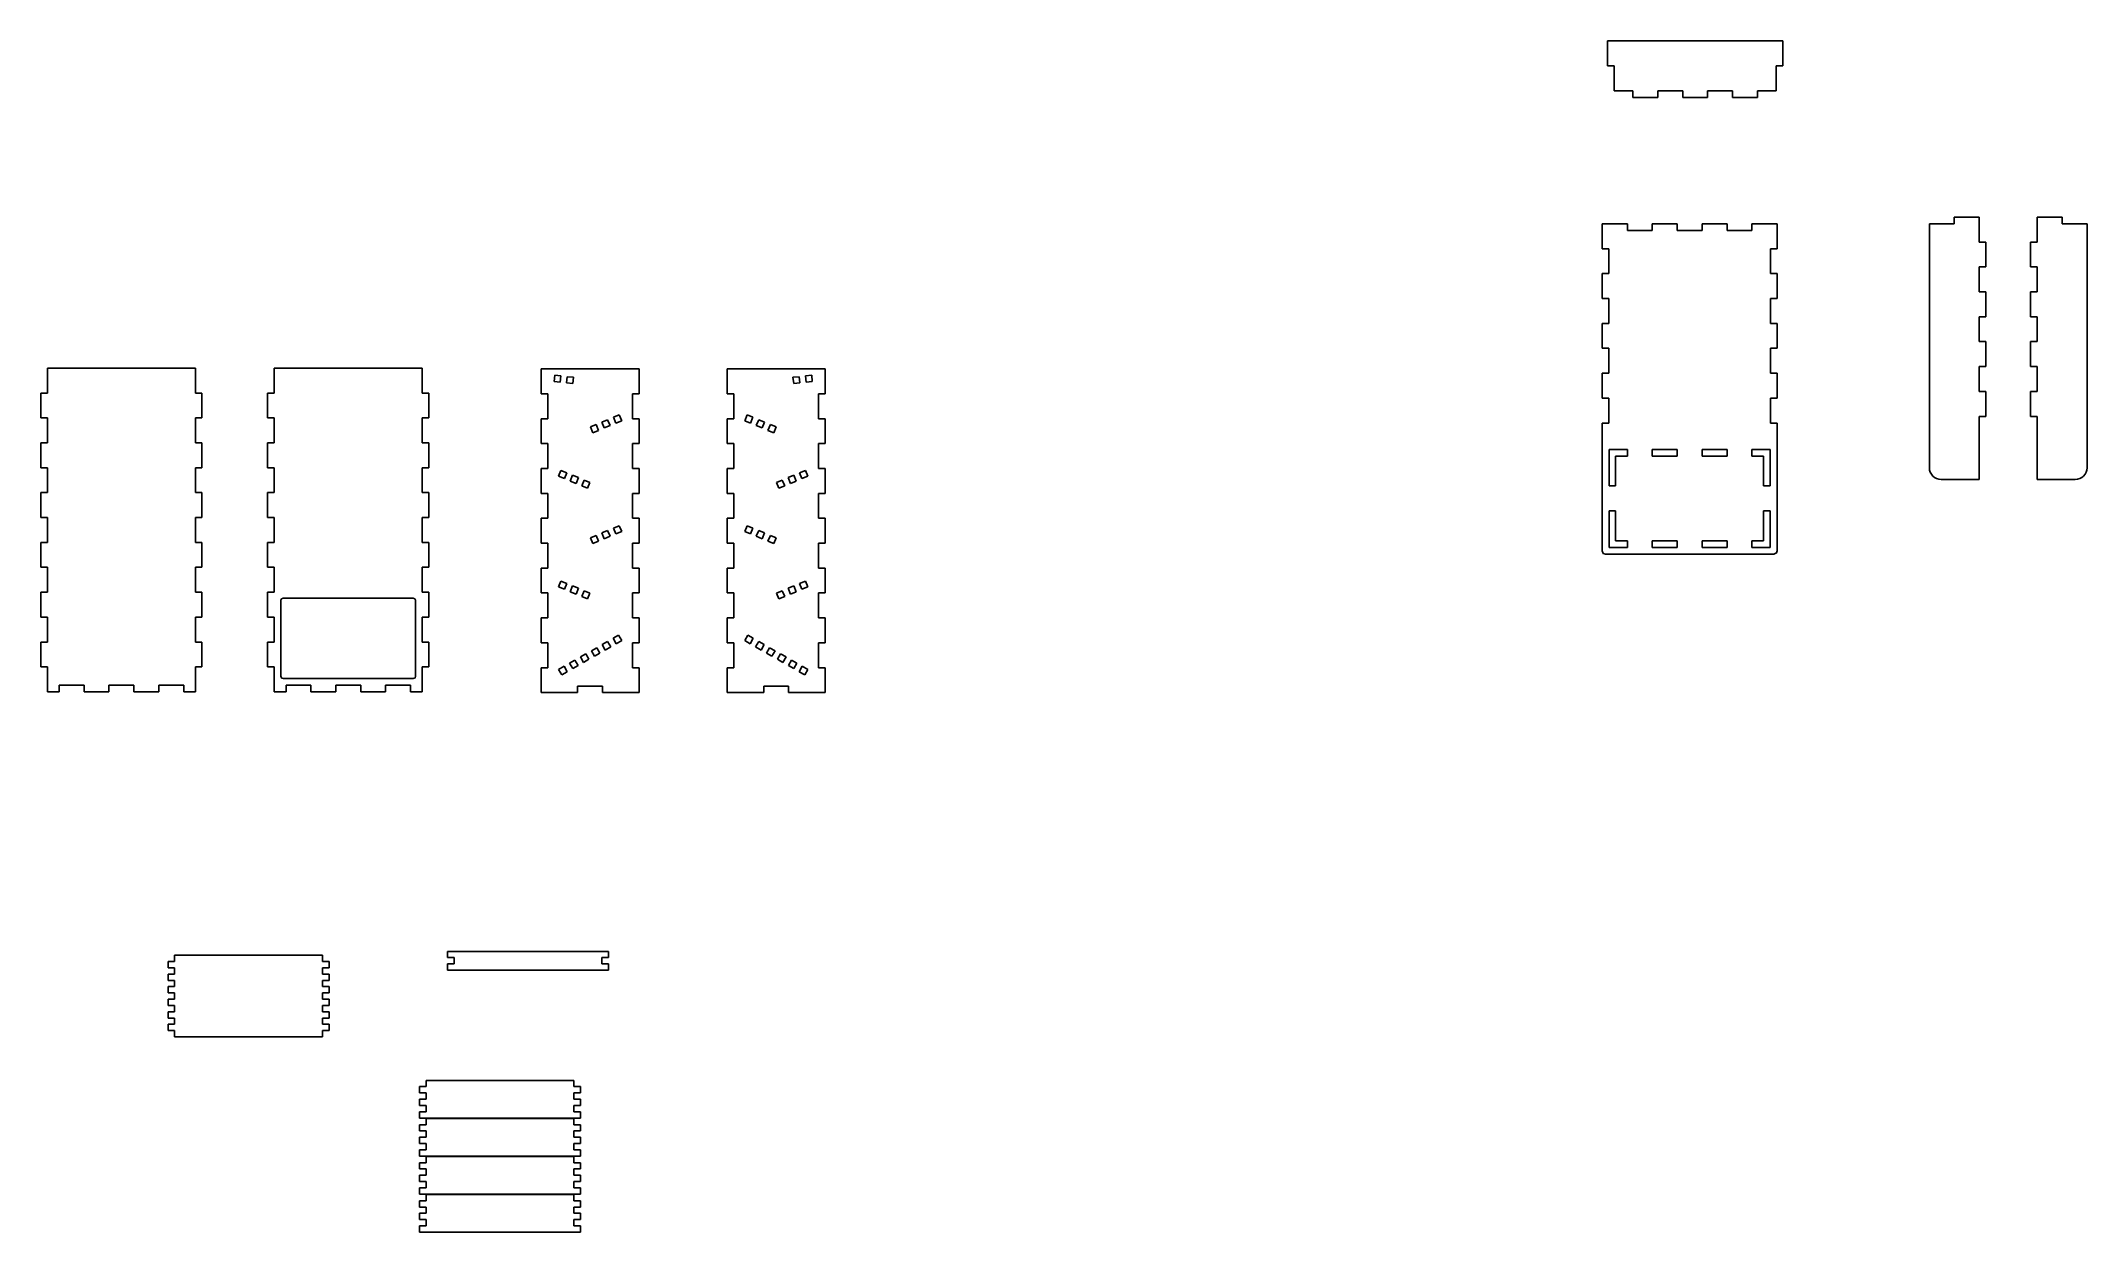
# Model space of a CAD drawing. Header units: millimetres. Extents: x 33 to 1077, y -173 to 435.
import ezdxf

# ---------------------------------------------------------------- set-up
doc = ezdxf.new("R2010")
doc.units = ezdxf.units.MM

msp = doc.modelspace()

# ---------------------------------------------------------------- linework, layer by layer
at = {"color": 7, "linetype": 'Continuous'}
for p, q in [((832.1, 422.3), (832.1, 435)), ((832.1, 435), (921.4, 435)), ((921.4, 435), (921.4, 422.3)), ((835.4, 422.3), (832.1, 422.3)), ((835.4, 409.6), (835.4, 422.3)), ((921.4, 422.3), (918, 422.3)), ((918, 422.3), (918, 409.6)), ((845, 409.6), (835.4, 409.6)), ((845, 406.2), (845, 409.6)), ((870.4, 409.6), (857.7, 409.6)), ((857.7, 409.6), (857.7, 406.2)), ((870.4, 406.2), (870.4, 409.6)), ((895.8, 409.6), (883.1, 409.6)), ((883.1, 409.6), (883.1, 406.2)), ((895.8, 406.2), (895.8, 409.6)), ((918, 409.6), (908.5, 409.6)), ((908.5, 409.6), (908.5, 406.2)), ((857.7, 406.2), (845, 406.2)), ((883.1, 406.2), (870.4, 406.2)), ((908.5, 406.2), (895.8, 406.2)), ((1008.9, 345.1), (1008.9, 341.7)), ((1021.6, 345.1), (1008.9, 345.1)), ((1021.6, 332.4), (1021.6, 345.1)), ((1051.2, 332.4), (1051.2, 345.1)), ((1051.2, 345.1), (1063.9, 345.1)), ((1063.9, 345.1), (1063.9, 341.7)), ((842.2, 341.7), (829.3, 341.7)), ((829.3, 341.7), (829.3, 329)), ((842.2, 338.3), (842.2, 341.7)), ((854.9, 338.3), (842.2, 338.3)), ((867.6, 341.7), (854.9, 341.7)), ((854.9, 341.7), (854.9, 338.3)), ((867.6, 338.3), (867.6, 341.7)), ((880.3, 338.3), (867.6, 338.3)), ((893, 341.7), (880.3, 341.7)), ((880.3, 341.7), (880.3, 338.3)), ((893, 338.3), (893, 341.7)), ((905.7, 338.3), (893, 338.3)), ((918.6, 341.7), (905.7, 341.7)), ((905.7, 341.7), (905.7, 338.3)), ((918.6, 329), (918.6, 341.7)), ((996.2, 341.7), (996.2, 217.3)), ((1008.9, 341.7), (996.2, 341.7)), ((1063.9, 341.7), (1076.6, 341.7)), ((1076.6, 341.7), (1076.6, 217.3)), ((829.3, 329), (832.7, 329)), ((832.7, 329), (832.7, 316.3)), ((915.2, 316.3), (915.2, 329)), ((915.2, 329), (918.6, 329)), ((1025, 332.4), (1021.6, 332.4)), ((1025, 319.7), (1025, 332.4)), ((1047.8, 319.7), (1047.8, 332.4)), ((1047.8, 332.4), (1051.2, 332.4)), ((832.7, 316.3), (829.3, 316.3)), ((829.3, 316.3), (829.3, 303.6)), ((918.6, 316.3), (915.2, 316.3)), ((918.6, 303.6), (918.6, 316.3)), ((1021.6, 319.7), (1025, 319.7)), ((1021.6, 307), (1021.6, 319.7)), ((1051.2, 319.7), (1047.8, 319.7)), ((1051.2, 307), (1051.2, 319.7)), ((829.3, 303.6), (832.7, 303.6)), ((832.7, 303.6), (832.7, 290.9)), ((915.2, 290.9), (915.2, 303.6)), ((915.2, 303.6), (918.6, 303.6)), ((1025, 307), (1021.6, 307)), ((1025, 294.3), (1025, 307)), ((1047.8, 294.3), (1047.8, 307)), ((1047.8, 307), (1051.2, 307)), ((1021.6, 294.3), (1025, 294.3)), ((1021.6, 281.6), (1021.6, 294.3)), ((1051.2, 294.3), (1047.8, 294.3)), ((1051.2, 281.6), (1051.2, 294.3)), ((832.7, 290.9), (829.3, 290.9)), ((829.3, 290.9), (829.3, 278.2)), ((918.6, 290.9), (915.2, 290.9)), ((918.6, 278.2), (918.6, 290.9)), ((829.3, 278.2), (832.7, 278.2)), ((832.7, 278.2), (832.7, 265.5)), ((915.2, 265.5), (915.2, 278.2)), ((915.2, 278.2), (918.6, 278.2)), ((1025, 281.6), (1021.6, 281.6)), ((1025, 268.9), (1025, 281.6)), ((1047.8, 268.9), (1047.8, 281.6)), ((1047.8, 281.6), (1051.2, 281.6)), ((111.9, 268.1), (36.5, 268.1)), ((36.5, 255.4), (36.5, 268.1)), ((111.9, 268.1), (111.9, 255.4)), ((152.1, 268.1), (152.1, 255.4)), ((152.1, 268.1), (227.5, 268.1)), ((227.5, 255.4), (227.5, 268.1)), ((288.2, 255), (288.2, 267.7)), ((288.2, 267.7), (338.2, 267.7)), ((295.1, 264.5), (294.8, 261.3)), ((294.8, 261.3), (297.9, 260.9)), ((298.3, 264.1), (295.1, 264.5)), ((297.9, 260.9), (298.3, 264.1)), ((301.5, 263.7), (301.1, 260.6)), ((304.7, 263.4), (301.5, 263.7)), ((304.3, 260.2), (304.7, 263.4)), ((338.2, 267.7), (338.2, 255)), ((433.1, 267.7), (383.1, 267.7)), ((383.1, 267.7), (383.1, 255)), ((416.6, 263.4), (419.8, 263.7)), ((417, 260.2), (416.6, 263.4)), ((419.8, 263.7), (420.2, 260.6)), ((423, 264.1), (426.2, 264.5)), ((423.3, 260.9), (423, 264.1)), ((426.5, 261.3), (423.3, 260.9)), ((426.2, 264.5), (426.5, 261.3)), ((433.1, 255), (433.1, 267.7)), ((832.7, 265.5), (829.3, 265.5)), ((829.3, 265.5), (829.3, 252.8)), ((918.6, 265.5), (915.2, 265.5)), ((918.6, 252.8), (918.6, 265.5)), ((1021.6, 268.9), (1025, 268.9)), ((1021.6, 256.2), (1021.6, 268.9)), ((1051.2, 268.9), (1047.8, 268.9)), ((1051.2, 256.2), (1051.2, 268.9)), ((33.1, 255.4), (33.1, 242.7)), ((36.5, 255.4), (33.1, 255.4)), ((111.9, 255.4), (115.2, 255.4)), ((115.2, 255.4), (115.2, 242.7)), ((152.1, 255.4), (148.7, 255.4)), ((148.7, 255.4), (148.7, 242.7)), ((227.5, 255.4), (230.9, 255.4)), ((230.9, 255.4), (230.9, 242.7)), ((288.2, 255), (291.6, 255)), ((291.6, 242.3), (291.6, 255)), ((301.1, 260.6), (304.3, 260.2)), ((338.2, 255), (334.8, 255)), ((334.8, 255), (334.8, 242.3)), ((383.1, 255), (386.5, 255)), ((386.5, 255), (386.5, 242.3)), ((420.2, 260.6), (417, 260.2)), ((429.7, 242.3), (429.7, 255)), ((433.1, 255), (429.7, 255)), ((829.3, 252.8), (832.7, 252.8)), ((832.7, 252.8), (832.7, 240.1)), ((915.2, 252.8), (915.2, 240.1)), ((915.2, 252.8), (918.6, 252.8)), ((1025, 256.2), (1021.6, 256.2)), ((1025, 243.5), (1025, 256.2)), ((1047.8, 243.5), (1047.8, 256.2)), ((1047.8, 256.2), (1051.2, 256.2)), ((33.1, 242.7), (36.5, 242.7)), ((36.5, 242.7), (36.5, 230)), ((111.9, 242.7), (111.9, 230)), ((115.2, 242.7), (111.9, 242.7)), ((148.7, 242.7), (152.1, 242.7)), ((152.1, 242.7), (152.1, 230)), ((230.9, 242.7), (227.5, 242.7)), ((227.5, 242.7), (227.5, 230)), ((291.6, 242.3), (288.2, 242.3)), ((288.2, 242.3), (288.2, 229.6)), ((322.1, 241.7), (319.2, 240.5)), ((319.2, 240.5), (320.4, 237.6)), ((323.4, 238.8), (322.1, 241.7)), ((328, 244.2), (325.1, 243)), ((325.1, 243), (326.3, 240)), ((326.3, 240), (329.3, 241.2)), ((329.3, 241.2), (328, 244.2)), ((334.8, 242.3), (338.2, 242.3)), ((338.2, 242.3), (338.2, 229.6)), ((383.1, 242.3), (383.1, 229.6)), ((386.5, 242.3), (383.1, 242.3)), ((392, 241.2), (393.2, 244.2)), ((395, 240), (392, 241.2)), ((393.2, 244.2), (396.2, 243)), ((396.2, 243), (395, 240)), ((397.9, 238.8), (399.2, 241.7)), ((399.2, 241.7), (402.1, 240.5)), ((402.1, 240.5), (400.9, 237.6)), ((429.7, 242.3), (433.1, 242.3)), ((433.1, 242.3), (433.1, 229.6)), ((832.7, 240.1), (829.3, 240.1)), ((829.3, 240.1), (829.3, 174.9)), ((918.6, 240.1), (915.2, 240.1)), ((918.6, 174.9), (918.6, 240.1)), ((1021.6, 243.5), (1025, 243.5)), ((1021.6, 211.3), (1021.6, 243.5)), ((1051.2, 243.5), (1047.8, 243.5)), ((1051.2, 211.3), (1051.2, 243.5)), ((33.1, 230), (33.1, 217.3)), ((36.5, 230), (33.1, 230)), ((111.9, 230), (115.2, 230)), ((115.2, 230), (115.2, 217.3)), ((152.1, 230), (148.7, 230)), ((148.7, 230), (148.7, 217.3)), ((227.5, 230), (230.9, 230)), ((230.9, 230), (230.9, 217.3)), ((316.2, 239.3), (313.3, 238.1)), ((313.3, 238.1), (314.5, 235.1)), ((314.5, 235.1), (317.4, 236.3)), ((317.4, 236.3), (316.2, 239.3)), ((320.4, 237.6), (323.4, 238.8)), ((400.9, 237.6), (397.9, 238.8)), ((403.8, 236.3), (405.1, 239.3)), ((406.8, 235.1), (403.8, 236.3)), ((405.1, 239.3), (408, 238.1)), ((408, 238.1), (406.8, 235.1)), ((288.2, 229.6), (291.6, 229.6)), ((291.6, 229.6), (291.6, 216.9)), ((338.2, 229.6), (334.8, 229.6)), ((334.8, 229.6), (334.8, 216.9)), ((383.1, 229.6), (386.5, 229.6)), ((386.5, 229.6), (386.5, 216.9)), ((429.7, 229.6), (429.7, 216.9)), ((433.1, 229.6), (429.7, 229.6)), ((832.9, 208), (832.9, 226.6)), ((832.9, 226.6), (842.2, 226.6)), ((836.2, 223.2), (836.2, 208)), ((842.2, 223.2), (836.2, 223.2)), ((842.2, 226.6), (842.2, 223.2)), ((854.9, 223.2), (854.9, 226.6)), ((854.9, 226.6), (867.6, 226.6)), ((854.9, 223.2), (867.6, 223.2)), ((867.6, 226.6), (867.6, 223.2)), ((880.3, 223.2), (880.3, 226.6)), ((880.3, 226.6), (893, 226.6)), ((880.3, 223.2), (893, 223.2)), ((893, 226.6), (893, 223.2)), ((905.7, 223.2), (905.7, 226.6)), ((905.7, 226.6), (915, 226.6)), ((911.6, 223.2), (905.7, 223.2)), ((911.6, 208), (911.6, 223.2)), ((915, 208), (915, 226.6)), ((33.1, 217.3), (36.5, 217.3)), ((36.5, 217.3), (36.5, 204.6)), ((111.9, 217.3), (111.9, 204.6)), ((115.2, 217.3), (111.9, 217.3)), ((148.7, 217.3), (152.1, 217.3)), ((152.1, 217.3), (152.1, 204.6)), ((230.9, 217.3), (227.5, 217.3)), ((227.5, 217.3), (227.5, 204.6)), ((291.6, 216.9), (288.2, 216.9)), ((288.2, 216.9), (288.2, 204.2)), ((297.1, 213), (298.3, 215.9)), ((300.1, 211.8), (297.1, 213)), ((298.3, 215.9), (301.3, 214.7)), ((301.3, 214.7), (300.1, 211.8)), ((303, 210.5), (304.2, 213.5)), ((306, 209.3), (303, 210.5)), ((304.2, 213.5), (307.2, 212.3)), ((307.2, 212.3), (306, 209.3)), ((308.9, 208.1), (310.2, 211)), ((310.2, 211), (313.1, 209.8)), ((313.1, 209.8), (311.9, 206.9)), ((334.8, 216.9), (338.2, 216.9)), ((338.2, 216.9), (338.2, 204.2)), ((383.1, 216.9), (383.1, 204.2)), ((386.5, 216.9), (383.1, 216.9)), ((411.1, 211), (408.2, 209.8)), ((408.2, 209.8), (409.4, 206.9)), ((412.4, 208.1), (411.1, 211)), ((417, 213.5), (414.1, 212.3)), ((414.1, 212.3), (415.3, 209.3)), ((415.3, 209.3), (418.3, 210.5)), ((418.3, 210.5), (417, 213.5)), ((423, 215.9), (420, 214.7)), ((420, 214.7), (421.2, 211.8)), ((421.2, 211.8), (424.2, 213)), ((424.2, 213), (423, 215.9)), ((429.7, 216.9), (433.1, 216.9)), ((433.1, 216.9), (433.1, 204.2)), ((1021.6, 211.3), (1002.2, 211.3)), ((1051.2, 211.3), (1070.6, 211.3)), ((33.1, 204.6), (33.1, 191.9)), ((36.5, 204.6), (33.1, 204.6)), ((111.9, 204.6), (115.2, 204.6)), ((115.2, 204.6), (115.2, 191.9)), ((152.1, 204.6), (148.7, 204.6)), ((148.7, 204.6), (148.7, 191.9)), ((227.5, 204.6), (230.9, 204.6)), ((230.9, 204.6), (230.9, 191.9)), ((288.2, 204.2), (291.6, 204.2)), ((291.6, 204.2), (291.6, 191.5)), ((311.9, 206.9), (308.9, 208.1)), ((338.2, 204.2), (334.8, 204.2)), ((334.8, 204.2), (334.8, 191.5)), ((383.1, 204.2), (386.5, 204.2)), ((386.5, 204.2), (386.5, 191.5)), ((409.4, 206.9), (412.4, 208.1)), ((429.7, 204.2), (429.7, 191.5)), ((433.1, 204.2), (429.7, 204.2)), ((836.2, 208), (832.9, 208)), ((915, 208), (911.6, 208)), ((33.1, 191.9), (36.5, 191.9)), ((36.5, 191.9), (36.5, 179.2)), ((111.9, 191.9), (111.9, 179.2)), ((115.2, 191.9), (111.9, 191.9)), ((148.7, 191.9), (152.1, 191.9)), ((152.1, 191.9), (152.1, 179.2)), ((230.9, 191.9), (227.5, 191.9)), ((227.5, 191.9), (227.5, 179.2)), ((291.6, 191.5), (288.2, 191.5)), ((288.2, 191.5), (288.2, 178.8)), ((334.8, 191.5), (338.2, 191.5)), ((338.2, 191.5), (338.2, 178.8)), ((383.1, 191.5), (383.1, 178.8)), ((386.5, 191.5), (383.1, 191.5)), ((429.7, 191.5), (433.1, 191.5)), ((433.1, 191.5), (433.1, 178.8)), ((832.9, 176.6), (832.9, 195.3)), ((832.9, 195.3), (836.2, 195.3)), ((836.2, 195.3), (836.2, 180)), ((911.6, 180), (911.6, 195.3)), ((911.6, 195.3), (915, 195.3)), ((915, 195.3), (915, 176.6)), ((33.1, 179.2), (33.1, 166.5)), ((36.5, 179.2), (33.1, 179.2)), ((111.9, 179.2), (115.2, 179.2)), ((115.2, 179.2), (115.2, 166.5)), ((152.1, 179.2), (148.7, 179.2)), ((148.7, 179.2), (148.7, 166.5)), ((227.5, 179.2), (230.9, 179.2)), ((230.9, 179.2), (230.9, 166.5)), ((288.2, 178.8), (291.6, 178.8)), ((291.6, 178.8), (291.6, 166.1)), ((316.2, 182.8), (313.3, 181.6)), ((313.3, 181.6), (314.5, 178.6)), ((314.5, 178.6), (317.4, 179.8)), ((317.4, 179.8), (316.2, 182.8)), ((322.1, 185.2), (319.2, 184)), ((319.2, 184), (320.4, 181.1)), ((320.4, 181.1), (323.4, 182.3)), ((323.4, 182.3), (322.1, 185.2)), ((328, 187.7), (325.1, 186.5)), ((325.1, 186.5), (326.3, 183.5)), ((326.3, 183.5), (329.3, 184.7)), ((329.3, 184.7), (328, 187.7)), ((338.2, 178.8), (334.8, 178.8)), ((334.8, 178.8), (334.8, 166.1)), ((383.1, 178.8), (386.5, 178.8)), ((386.5, 178.8), (386.5, 166.1)), ((392, 184.7), (393.2, 187.7)), ((395, 183.5), (392, 184.7)), ((393.2, 187.7), (396.2, 186.5)), ((396.2, 186.5), (395, 183.5)), ((397.9, 182.3), (399.2, 185.2)), ((400.9, 181.1), (397.9, 182.3)), ((399.2, 185.2), (402.1, 184)), ((402.1, 184), (400.9, 181.1)), ((403.8, 179.8), (405.1, 182.8)), ((406.8, 178.6), (403.8, 179.8)), ((405.1, 182.8), (408, 181.6)), ((408, 181.6), (406.8, 178.6)), ((429.7, 178.8), (429.7, 166.1)), ((433.1, 178.8), (429.7, 178.8)), ((836.2, 180), (842.2, 180)), ((842.2, 180), (842.2, 176.6)), ((854.9, 180), (867.6, 180)), ((854.9, 176.6), (854.9, 180)), ((867.6, 180), (867.6, 176.6)), ((880.3, 176.6), (880.3, 180)), ((880.3, 180), (893, 180)), ((893, 180), (893, 176.6)), ((905.7, 176.6), (905.7, 180)), ((905.7, 180), (911.6, 180)), ((831, 173.2), (916.9, 173.2)), ((842.2, 176.6), (832.9, 176.6)), ((854.9, 176.6), (867.6, 176.6)), ((880.3, 176.6), (893, 176.6)), ((915, 176.6), (905.7, 176.6)), ((33.1, 166.5), (36.5, 166.5)), ((36.5, 166.5), (36.5, 153.8)), ((111.9, 166.5), (111.9, 153.8)), ((115.2, 166.5), (111.9, 166.5)), ((148.7, 166.5), (152.1, 166.5)), ((152.1, 166.5), (152.1, 153.8)), ((230.9, 166.5), (227.5, 166.5)), ((227.5, 166.5), (227.5, 153.8)), ((291.6, 166.1), (288.2, 166.1)), ((288.2, 166.1), (288.2, 153.4)), ((297.1, 156.5), (298.3, 159.4)), ((298.3, 159.4), (301.3, 158.2)), ((301.3, 158.2), (300.1, 155.3)), ((303, 154), (304.2, 157)), ((304.2, 157), (307.2, 155.8)), ((334.8, 166.1), (338.2, 166.1)), ((338.2, 166.1), (338.2, 153.4)), ((383.1, 166.1), (383.1, 153.4)), ((386.5, 166.1), (383.1, 166.1)), ((417, 157), (414.1, 155.8)), ((418.3, 154), (417, 157)), ((423, 159.4), (420, 158.2)), ((420, 158.2), (421.2, 155.3)), ((424.2, 156.5), (423, 159.4)), ((429.7, 166.1), (433.1, 166.1)), ((433.1, 166.1), (433.1, 153.4)), ((33.1, 153.8), (33.1, 141.1)), ((36.5, 153.8), (33.1, 153.8)), ((111.9, 153.8), (115.2, 153.8)), ((115.2, 153.8), (115.2, 141.1)), ((152.1, 153.8), (148.7, 153.8)), ((148.7, 153.8), (148.7, 141.1)), ((155.5, 149.7), (155.5, 110.8)), ((223, 150.8), (156.6, 150.8)), ((224.1, 110.8), (224.1, 149.7)), ((227.5, 153.8), (230.9, 153.8)), ((230.9, 153.8), (230.9, 141.1)), ((288.2, 153.4), (291.6, 153.4)), ((291.6, 153.4), (291.6, 140.7)), ((300.1, 155.3), (297.1, 156.5)), ((306, 152.8), (303, 154)), ((307.2, 155.8), (306, 152.8)), ((308.9, 151.6), (310.2, 154.5)), ((311.9, 150.4), (308.9, 151.6)), ((310.2, 154.5), (313.1, 153.3)), ((313.1, 153.3), (311.9, 150.4)), ((338.2, 153.4), (334.8, 153.4)), ((334.8, 153.4), (334.8, 140.7)), ((383.1, 153.4), (386.5, 153.4)), ((386.5, 153.4), (386.5, 140.7)), ((411.1, 154.5), (408.2, 153.3)), ((408.2, 153.3), (409.4, 150.4)), ((409.4, 150.4), (412.4, 151.6)), ((412.4, 151.6), (411.1, 154.5)), ((414.1, 155.8), (415.3, 152.8)), ((415.3, 152.8), (418.3, 154)), ((421.2, 155.3), (424.2, 156.5)), ((429.7, 153.4), (429.7, 140.7)), ((433.1, 153.4), (429.7, 153.4)), ((33.1, 141.1), (36.5, 141.1)), ((36.5, 141.1), (36.5, 128.4)), ((111.9, 141.1), (111.9, 128.4)), ((115.2, 141.1), (111.9, 141.1)), ((148.7, 141.1), (152.1, 141.1)), ((152.1, 141.1), (152.1, 128.4)), ((230.9, 141.1), (227.5, 141.1)), ((227.5, 141.1), (227.5, 128.4)), ((291.6, 140.7), (288.2, 140.7)), ((288.2, 140.7), (288.2, 128)), ((334.8, 140.7), (338.2, 140.7)), ((338.2, 140.7), (338.2, 128)), ((383.1, 140.7), (383.1, 128)), ((386.5, 140.7), (383.1, 140.7)), ((429.7, 140.7), (433.1, 140.7)), ((433.1, 140.7), (433.1, 128)), ((33.1, 128.4), (33.1, 115.7)), ((36.5, 128.4), (33.1, 128.4)), ((111.9, 128.4), (115.2, 128.4)), ((115.2, 128.4), (115.2, 115.7)), ((152.1, 128.4), (148.7, 128.4)), ((148.7, 128.4), (148.7, 115.7)), ((227.5, 128.4), (230.9, 128.4)), ((230.9, 128.4), (230.9, 115.7)), ((288.2, 128), (291.6, 128)), ((291.6, 128), (291.6, 115.3)), ((313.8, 123.9), (316.6, 125.5)), ((316.6, 125.5), (318.1, 122.7)), ((319.3, 127.1), (322.1, 128.7)), ((320.9, 124.3), (319.3, 127.1)), ((323.7, 125.9), (320.9, 124.3)), ((322.1, 128.7), (323.7, 125.9)), ((324.9, 130.3), (327.7, 131.9)), ((326.5, 127.5), (324.9, 130.3)), ((329.3, 129.1), (326.5, 127.5)), ((327.7, 131.9), (329.3, 129.1)), ((338.2, 128), (334.8, 128)), ((334.8, 128), (334.8, 115.3)), ((383.1, 128), (386.5, 128)), ((386.5, 128), (386.5, 115.3)), ((393.6, 131.9), (392, 129.1)), ((392, 129.1), (394.8, 127.5)), ((396.4, 130.3), (393.6, 131.9)), ((394.8, 127.5), (396.4, 130.3)), ((399.2, 128.7), (397.6, 125.9)), ((397.6, 125.9), (400.4, 124.3)), ((401.9, 127.1), (399.2, 128.7)), ((400.4, 124.3), (401.9, 127.1)), ((404.7, 125.5), (403.1, 122.7)), ((407.5, 123.9), (404.7, 125.5)), ((429.7, 128), (429.7, 115.3)), ((433.1, 128), (429.7, 128)), ((33.1, 115.7), (36.5, 115.7)), ((36.5, 115.7), (36.5, 103)), ((111.9, 115.7), (111.9, 103)), ((115.2, 115.7), (111.9, 115.7)), ((148.7, 115.7), (152.1, 115.7)), ((152.1, 115.7), (152.1, 103)), ((230.9, 115.7), (227.5, 115.7)), ((227.5, 115.7), (227.5, 103)), ((291.6, 115.3), (288.2, 115.3)), ((288.2, 115.3), (288.2, 102.6)), ((297.1, 114.4), (299.9, 116)), ((299.9, 116), (301.5, 113.2)), ((302.7, 117.6), (305.4, 119.2)), ((304.3, 114.8), (302.7, 117.6)), ((307, 116.4), (304.3, 114.8)), ((305.4, 119.2), (307, 116.4)), ((308.2, 120.8), (311, 122.3)), ((309.8, 118), (308.2, 120.8)), ((312.6, 119.6), (309.8, 118)), ((311, 122.3), (312.6, 119.6)), ((315.4, 121.2), (313.8, 123.9)), ((318.1, 122.7), (315.4, 121.2)), ((334.8, 115.3), (338.2, 115.3)), ((338.2, 115.3), (338.2, 102.6)), ((383.1, 115.3), (383.1, 102.6)), ((386.5, 115.3), (383.1, 115.3)), ((403.1, 122.7), (405.9, 121.2)), ((405.9, 121.2), (407.5, 123.9)), ((410.3, 122.3), (408.7, 119.6)), ((408.7, 119.6), (411.5, 118)), ((413.1, 120.8), (410.3, 122.3)), ((411.5, 118), (413.1, 120.8)), ((415.8, 119.2), (414.3, 116.4)), ((414.3, 116.4), (417, 114.8)), ((418.6, 117.6), (415.8, 119.2)), ((417, 114.8), (418.6, 117.6)), ((421.4, 116), (419.8, 113.2)), ((424.2, 114.4), (421.4, 116)), ((429.7, 115.3), (433.1, 115.3)), ((433.1, 115.3), (433.1, 102.6)), ((42.4, 106.3), (42.4, 103)), ((55.1, 106.3), (42.4, 106.3)), ((55.1, 103), (55.1, 106.3)), ((67.8, 106.3), (67.8, 103)), ((80.5, 106.3), (67.8, 106.3)), ((80.5, 103), (80.5, 106.3)), ((93.2, 106.3), (93.2, 103)), ((105.9, 106.3), (93.2, 106.3)), ((105.9, 103), (105.9, 106.3)), ((156.6, 109.7), (223, 109.7)), ((158.1, 103), (158.1, 106.3)), ((158.1, 106.3), (170.8, 106.3)), ((170.8, 106.3), (170.8, 103)), ((183.5, 103), (183.5, 106.3)), ((183.5, 106.3), (196.2, 106.3)), ((196.2, 106.3), (196.2, 103)), ((208.9, 103), (208.9, 106.3)), ((208.9, 106.3), (221.6, 106.3)), ((221.6, 106.3), (221.6, 103)), ((298.7, 111.6), (297.1, 114.4)), ((301.5, 113.2), (298.7, 111.6)), ((319.5, 105.9), (306.8, 105.9)), ((306.8, 105.9), (306.8, 102.6)), ((319.5, 102.6), (319.5, 105.9)), ((401.7, 105.9), (414.4, 105.9)), ((401.7, 102.6), (401.7, 105.9)), ((414.4, 105.9), (414.4, 102.6)), ((419.8, 113.2), (422.6, 111.6)), ((422.6, 111.6), (424.2, 114.4)), ((36.5, 103), (42.4, 103)), ((67.8, 103), (55.1, 103)), ((93.2, 103), (80.5, 103)), ((111.9, 103), (105.9, 103)), ((152.1, 103), (158.1, 103)), ((170.8, 103), (183.5, 103)), ((196.2, 103), (208.9, 103)), ((227.5, 103), (221.6, 103)), ((288.2, 102.6), (306.8, 102.6)), ((319.5, 102.6), (338.2, 102.6)), ((401.7, 102.6), (383.1, 102.6)), ((433.1, 102.6), (414.4, 102.6)), ((240.4, -29.4), (322.6, -29.4)), ((240.4, -32.6), (240.4, -29.4)), ((322.6, -29.4), (322.6, -32.6)), ((98, -37.8), (98, -34.6)), ((98, -34.6), (101.3, -34.6)), ((101.3, -37.8), (98, -37.8)), ((98, -44.2), (98, -41)), ((98, -41), (101.3, -41)), ((101.3, -34.6), (101.3, -31.4)), ((101.3, -31.4), (176.7, -31.4)), ((101.3, -41), (101.3, -37.8)), ((176.7, -31.4), (176.7, -34.6)), ((176.7, -34.6), (180.1, -34.6)), ((180.1, -37.8), (176.7, -37.8)), ((176.7, -37.8), (176.7, -41)), ((176.7, -41), (180.1, -41)), ((180.1, -34.6), (180.1, -37.8)), ((180.1, -41), (180.1, -44.2)), ((243.8, -32.6), (240.4, -32.6)), ((240.4, -39), (240.4, -35.8)), ((240.4, -35.8), (243.8, -35.8)), ((322.6, -39), (240.4, -39)), ((243.8, -35.8), (243.8, -32.6)), ((322.6, -32.6), (319.2, -32.6)), ((319.2, -32.6), (319.2, -35.8)), ((319.2, -35.8), (322.6, -35.8)), ((322.6, -35.8), (322.6, -39)), ((101.3, -44.2), (98, -44.2)), ((98, -50.6), (98, -47.4)), ((98, -47.4), (101.3, -47.4)), ((101.3, -50.6), (98, -50.6)), ((101.3, -47.4), (101.3, -44.2)), ((101.3, -53.8), (101.3, -50.6)), ((180.1, -44.2), (176.7, -44.2)), ((176.7, -44.2), (176.7, -47.4)), ((176.7, -47.4), (180.1, -47.4)), ((180.1, -50.6), (176.7, -50.6)), ((176.7, -50.6), (176.7, -53.8)), ((180.1, -47.4), (180.1, -50.6)), ((98, -57), (98, -53.8)), ((98, -53.8), (101.3, -53.8)), ((101.3, -57), (98, -57)), ((98, -63.4), (98, -60.2)), ((98, -60.2), (101.3, -60.2)), ((101.3, -60.2), (101.3, -57)), ((176.7, -53.8), (180.1, -53.8)), ((180.1, -57), (176.7, -57)), ((176.7, -57), (176.7, -60.2)), ((176.7, -60.2), (180.1, -60.2)), ((180.1, -53.8), (180.1, -57)), ((180.1, -60.2), (180.1, -63.4)), ((101.3, -63.4), (98, -63.4)), ((98, -69.8), (98, -66.6)), ((98, -66.6), (101.3, -66.6)), ((101.3, -69.8), (98, -69.8)), ((101.3, -66.6), (101.3, -63.4)), ((101.3, -69.8), (101.3, -73)), ((101.3, -73), (176.7, -73)), ((180.1, -63.4), (176.7, -63.4)), ((176.7, -63.4), (176.7, -66.6)), ((176.7, -66.6), (180.1, -66.6)), ((176.7, -73), (176.7, -69.8)), ((176.7, -69.8), (180.1, -69.8)), ((180.1, -66.6), (180.1, -69.8)), ((226.2, -101.6), (226.2, -98.4)), ((226.2, -98.4), (229.5, -98.4)), ((229.5, -101.6), (226.2, -101.6)), ((229.5, -98.4), (229.5, -95.2)), ((229.5, -95.2), (304.9, -95.2)), ((229.5, -104.8), (229.5, -101.6)), ((304.9, -95.2), (304.9, -98.4)), ((304.9, -98.4), (308.3, -98.4)), ((308.3, -101.6), (304.9, -101.6)), ((304.9, -101.6), (304.9, -104.8)), ((308.3, -98.4), (308.3, -101.6)), ((226.2, -108), (226.2, -104.8)), ((226.2, -104.8), (229.5, -104.8)), ((229.5, -108), (226.2, -108)), ((226.2, -114.4), (226.2, -111.2)), ((226.2, -111.2), (229.5, -111.2)), ((308.3, -114.4), (226.2, -114.4)), ((229.5, -111.2), (229.5, -108)), ((229.5, -117.8), (229.5, -114.6)), ((229.5, -114.6), (304.9, -114.6)), ((304.9, -104.8), (308.3, -104.8)), ((308.3, -108), (304.9, -108)), ((304.9, -108), (304.9, -111.2)), ((304.9, -111.2), (308.3, -111.2)), ((304.9, -114.6), (304.9, -117.8)), ((308.3, -104.8), (308.3, -108)), ((308.3, -111.2), (308.3, -114.4)), ((226.2, -121), (226.2, -117.8)), ((226.2, -117.8), (229.5, -117.8)), ((229.5, -121), (226.2, -121)), ((226.2, -127.4), (226.2, -124.2)), ((226.2, -124.2), (229.5, -124.2)), ((229.5, -124.2), (229.5, -121)), ((304.9, -117.8), (308.3, -117.8)), ((308.3, -121), (304.9, -121)), ((304.9, -121), (304.9, -124.2)), ((304.9, -124.2), (308.3, -124.2)), ((308.3, -117.8), (308.3, -121)), ((308.3, -124.2), (308.3, -127.4)), ((229.5, -127.4), (226.2, -127.4)), ((226.2, -133.8), (226.2, -130.6)), ((226.2, -130.6), (229.5, -130.6)), ((308.3, -133.8), (226.2, -133.8)), ((229.5, -130.6), (229.5, -127.4)), ((229.5, -137.2), (229.5, -134)), ((229.5, -134), (304.9, -134)), ((308.3, -127.4), (304.9, -127.4)), ((304.9, -127.4), (304.9, -130.6)), ((304.9, -130.6), (308.3, -130.6)), ((304.9, -134), (304.9, -137.2)), ((308.3, -130.6), (308.3, -133.8)), ((226.2, -140.4), (226.2, -137.2)), ((226.2, -137.2), (229.5, -137.2)), ((229.5, -140.4), (226.2, -140.4)), ((226.2, -146.8), (226.2, -143.6)), ((226.2, -143.6), (229.5, -143.6)), ((229.5, -143.6), (229.5, -140.4)), ((304.9, -137.2), (308.3, -137.2)), ((308.3, -140.4), (304.9, -140.4)), ((304.9, -140.4), (304.9, -143.6)), ((304.9, -143.6), (308.3, -143.6)), ((308.3, -137.2), (308.3, -140.4)), ((308.3, -143.6), (308.3, -146.8)), ((229.5, -146.8), (226.2, -146.8)), ((226.2, -153.2), (226.2, -150)), ((226.2, -150), (229.5, -150)), ((308.3, -153.2), (226.2, -153.2)), ((229.5, -150), (229.5, -146.8)), ((229.5, -156.6), (229.5, -153.4)), ((229.5, -153.4), (304.9, -153.4)), ((308.3, -146.8), (304.9, -146.8)), ((304.9, -146.8), (304.9, -150)), ((304.9, -150), (308.3, -150)), ((304.9, -153.4), (304.9, -156.6)), ((308.3, -150), (308.3, -153.2)), ((226.2, -159.8), (226.2, -156.6)), ((226.2, -156.6), (229.5, -156.6)), ((229.5, -159.8), (226.2, -159.8)), ((226.2, -166.2), (226.2, -163)), ((226.2, -163), (229.5, -163)), ((229.5, -166.2), (226.2, -166.2)), ((229.5, -163), (229.5, -159.8)), ((229.5, -169.4), (229.5, -166.2)), ((304.9, -156.6), (308.3, -156.6)), ((308.3, -159.8), (304.9, -159.8)), ((304.9, -159.8), (304.9, -163)), ((304.9, -163), (308.3, -163)), ((308.3, -166.2), (304.9, -166.2)), ((304.9, -166.2), (304.9, -169.4)), ((308.3, -156.6), (308.3, -159.8)), ((308.3, -163), (308.3, -166.2)), ((226.2, -172.6), (226.2, -169.4)), ((226.2, -169.4), (229.5, -169.4)), ((308.3, -172.6), (226.2, -172.6)), ((304.9, -169.4), (308.3, -169.4)), ((308.3, -169.4), (308.3, -172.6))]:
    msp.add_line(p, q, dxfattribs=at)
at = {"color": 7, "linetype": 'Continuous', "flags": 128}
for points in [[(829.3, 174.9), (829.9, 173.6), (831, 173.2)], [(916.9, 173.2), (918.2, 173.8), (918.6, 174.9)], [(156.6, 150.8), (155.8, 150.4), (155.5, 149.7)], [(224.1, 149.7), (223.7, 150.5), (223, 150.8)], [(155.5, 110.8), (155.9, 110), (156.6, 109.7)], [(223, 109.7), (223.9, 110.1), (224.1, 110.8)]]:
    msp.add_lwpolyline(points, dxfattribs=at)
at = {"color": 7, "linetype": 'Continuous'}
for centre, start, end in [((1002.2, 217.3), 180, 270), ((1070.6, 217.3), 270, 0)]:
    msp.add_arc(centre, 6, start, end, dxfattribs=at)

doc.saveas('drawing.dxf')
